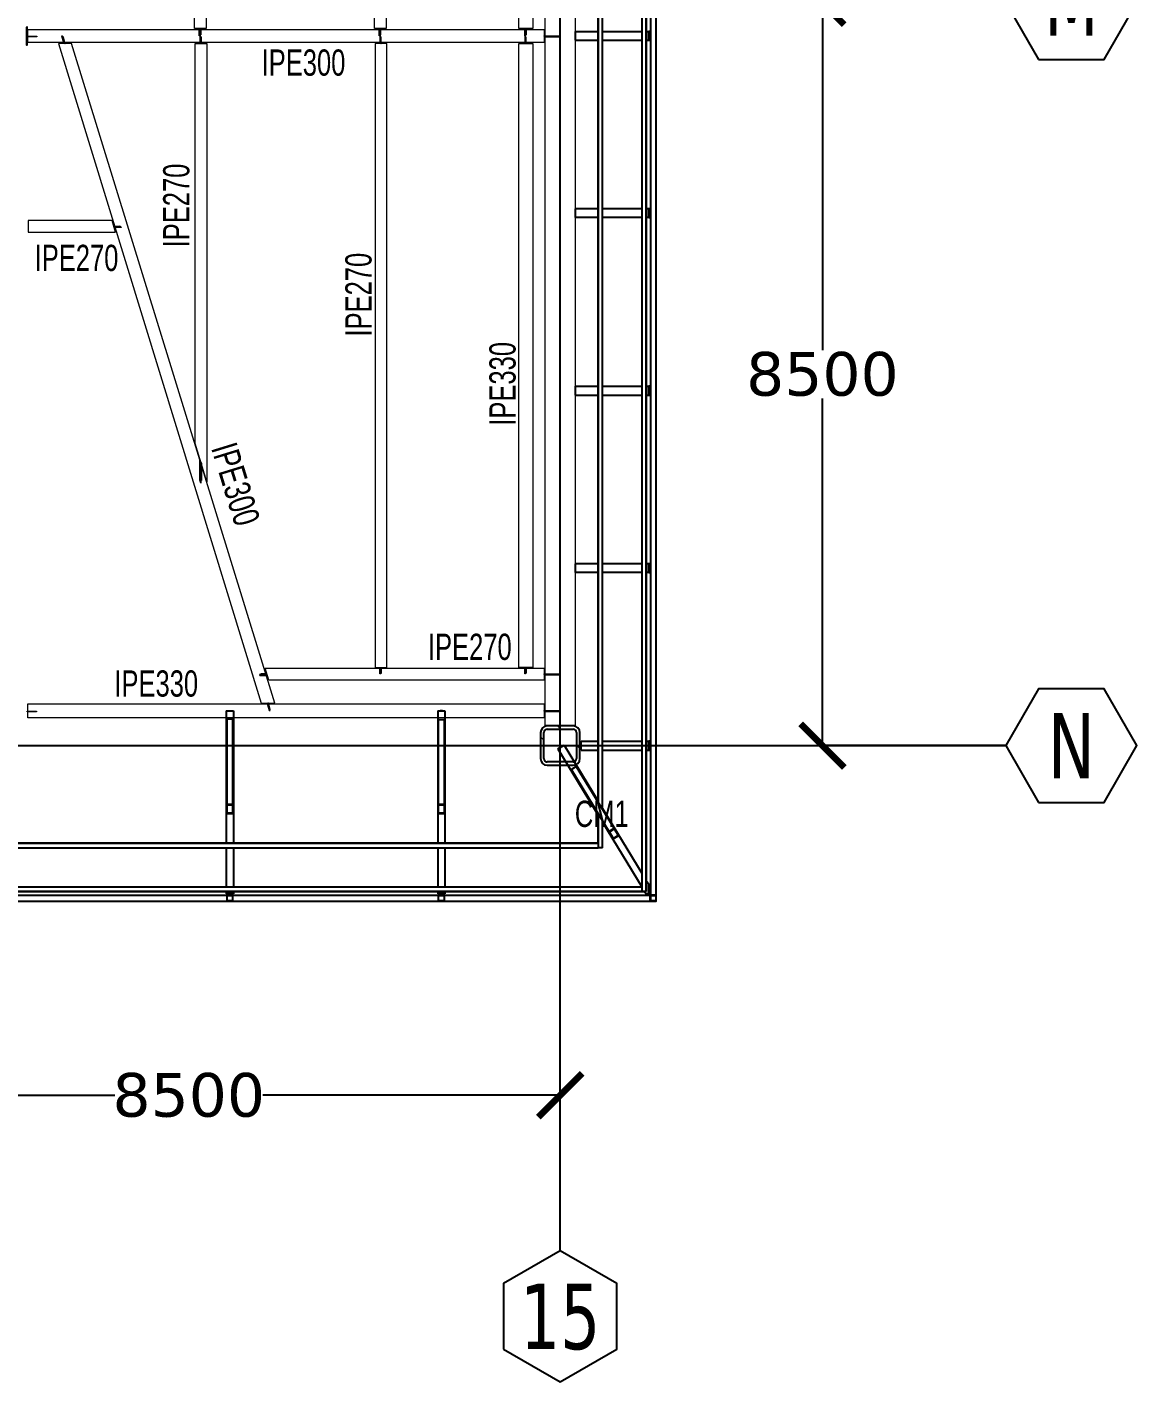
# Model space of a CAD drawing. Header units: millimetres. Extents: x -6598 to 74598, y -11659 to 33736.
# Drawn here: x 61900 to 74598, y -7280 to 8222 of the extents above; entities that cross this region are included whole.
import ezdxf
from ezdxf.enums import TextEntityAlignment as Align

# ---------------------------------------------------------------- set-up
doc = ezdxf.new("R2010")
doc.units = ezdxf.units.MM
for name, color, linetype, lineweight in [('0-3', 50, 'Continuous', 5), ('E_B_PLACA-1', 10, 'Continuous', 25), ('E_B_PLACA-2', 31, 'Continuous', 25), ('E_COLUMNAS-1', 31, 'Continuous', 25), ('E_COLUMNAS-2', 1, 'Continuous', 25), ('E_COLUMNAS-4', 1, 'Continuous', 35), ('E_TEXTO', 3, 'Continuous', 9), ('E_VIGAS-1', 31, 'Continuous', 25), ('E_VIGAS-2', 10, 'Continuous', 25), ('E_VIGAS-3', 5, 'Continuous', 25), ('HCB-VIGAS', 4, 'Continuous', 15), ('S-COLS-HDLN-2', 52, 'Continuous', 9)]:
    doc.layers.add(name, color=color, linetype=linetype, lineweight=lineweight)
for name, color, linetype in [('COTAS', 8, 'Continuous'), ('HCB-EJES', 1, 'Continuous'), ('HCB-PLATINAS', 5, 'Continuous'), ('HCB-ROTULOS', 2, 'Continuous')]:
    doc.layers.add(name, color=color, linetype=linetype)
doc.styles.add('Arial Narrow_2', font='', dxfattribs={"width": 0.85, "height": 0.3})
doc.styles.add('ROMANT', font='romant.shx', dxfattribs={"width": 0.8})
doc.styles.add('VERDANA', font='verdana.ttf')
doc.styles.get('Arial Narrow_2').set_extended_font_data('Arial Narrow')
doc.dimstyles.new('1.125', dxfattribs={"dimscale": 0, "dimtxt": 500, "dimasz": 500, "dimexe": 4, "dimexo": 4, "dimgap": 15, "dimtad": 0, "dimdec": 0, "dimzin": 4, "dimdsep": 46, "dimtxsty": 'ROMANT', "dimblk": 'ARCHTICK', "dimcen": -10, "dimclrd": 256, "dimclrt": 3, "dimadec": 0, "dimazin": 0, "dimtfac": 1, "dimtdec": 0, "dimtix": 1, "dimtmove": 0, "dimatfit": 0, "dimldrblk": 'OBLIQUE', "dimfxl": 0.05, "dimtolj": 1, "dimtzin": 0, "dimarcsym": 0})

# ---------------------------------------------------------------- blocks, each defined once
blk = doc.blocks.new('EST_SFM_VIGA-METALICA-SECCION-C - EST_SFM_VIGA-METALICA-UPN100-1529792-_30_00m_N_E_-NIVEL-8 DOC')
at = {"layer": 'E_VIGAS-2'}
for p, q in [((13.831, 0.032), (-13.129, 0.032)), ((14.268, 0.032), (13.965, 0.032)), ((14.269, 0.032), (14.269, -0.018)), ((-13.047, -0.018), (13.749, -0.018)), ((13.882, -0.018), (14.269, -0.018))]:
    blk.add_line(p, q, dxfattribs=at)
blk = doc.blocks.new('EST_SFM_VIGA-METALICA-SECCION-C - EST_SFM_VIGA-METALICA-UPN100-1529854-_30_00m_N_E_-NIVEL-8 DOC')
at = {"layer": 'E_VIGAS-2'}
for p, q in [((14.53, 0.018), (-14.305, 0.018)), ((14.53, 0.018), (14.53, -0.032)), ((-14.305, -0.032), (14.53, -0.032))]:
    blk.add_line(p, q, dxfattribs=at)
blk = doc.blocks.new('EST_SFM_VIGA-METALICA-SECCION-C - EST_SFM_VIGA-METALICA-UPN160-1529890-_30_00m_N_E_-NIVEL-8 DOC')
at = {"layer": 'E_VIGAS-1'}
for p, q in [((14.442, 0.018), (-14.49, 0.018)), ((14.506, 0.018), (14.5, 0.018)), ((14.506, 0.018), (14.506, 0.013)), ((-14.485, -0.047), (14.437, -0.047)), ((14.438, -0.047), (14.504, -0.047))]:
    blk.add_line(p, q, dxfattribs=at)
blk = doc.blocks.new('EST_SFM_VIGA-METALICA-SECCION-C - EST_SFM_VIGA-METALICA-UPN100-1527742-_30_00m_N_E_-NIVEL-8 DOC')
at = {"layer": 'E_VIGAS-2'}
for p, q in [((34.044, 0.018), (-34.827, 0.018)), ((34.044, 0.018), (34.044, -0.032)), ((-34.827, -0.032), (34.044, -0.032))]:
    blk.add_line(p, q, dxfattribs=at)
blk = doc.blocks.new('EST_SFM_VIGA-METALICA-SECCION-C - EST_SFM_VIGA-METALICA-UPN100-1527772-_30_00m_N_E_-NIVEL-8 DOC')
at = {"layer": 'E_VIGAS-2'}
for p, q in [((34.942, 0.032), (-34.929, 0.032)), ((34.942, 0.032), (34.942, -0.018)), ((-34.929, -0.018), (34.942, -0.018))]:
    blk.add_line(p, q, dxfattribs=at)
blk = doc.blocks.new('EST_SFM_VIGA-METALICA-SECCION-C - EST_SFM_VIGA-METALICA-UPN160-1529967-_30_00m_N_E_-NIVEL-8 DOC')
at = {"layer": 'E_VIGAS-1'}
for p, q in [((30.107, 0.047), (-30.264, 0.047)), ((30.175, 0.047), (30.109, 0.047)), ((32.527, 0.047), (30.176, 0.047)), ((32.595, 0.047), (32.529, 0.047)), ((34.951, 0.047), (32.596, 0.047)), ((34.955, 0.047), (34.952, 0.047)), ((34.955, 0.047), (34.955, -0.016)), ((-30.269, -0.018), (30.113, -0.018)), ((30.171, -0.018), (32.533, -0.018)), ((32.591, -0.018), (34.955, -0.018))]:
    blk.add_line(p, q, dxfattribs=at)
blk = doc.blocks.new('EST_SCM_COLUMNA-METALICA-SECCION-CUADRADA - EST_SCM_COLUMNA-TUBULAR-CUADRADA_PTEØ_70x70 e_3mm-1586568-_30_00m_N_E_-NIVEL-8 DOC')
at = {"layer": 'E_COLUMNAS-1'}
for p, q in [((-0.035, 0.029), (-0.035, -0.029)), ((-0.032, -0.029), (-0.032, 0.029)), ((0.029, 0.035), (-0.029, 0.035)), ((-0.029, 0.032), (0.029, 0.032)), ((0.032, 0.029), (0.032, -0.029)), ((0.035, -0.029), (0.035, 0.029)), ((0.029, -0.032), (-0.029, -0.032)), ((-0.029, -0.035), (0.029, -0.035))]:
    blk.add_line(p, q, dxfattribs=at)
for centre, radius, start, end in [((-0.029, 0.029), 0.006, 90, 180), ((-0.029, 0.029), 0.003, 90, 180), ((0.029, 0.029), 0.006, 360, 90), ((0.029, 0.029), 0.003, 0, 90), ((-0.029, -0.029), 0.006, 180, 270), ((-0.029, -0.029), 0.006, 190, 270), ((-0.029, -0.029), 0.003, 180, 270), ((-0.029, -0.029), 0.003, 210, 270), ((0.029, -0.029), 0.003, 270, 360), ((0.029, -0.029), 0.006, 270, 360), ((0.029, -0.029), 0.006, 270, 350), ((0.029, -0.029), 0.003, 270, 330)]:
    blk.add_arc(centre, radius, start, end, dxfattribs=at)
blk = doc.blocks.new('EST_SCM_COLUMNA-METALICA-SECCION-CUADRADA - EST_SCM_COLUMNA-TUBULAR-CUADRADA_PTEØ_70x70 e_3mm-V20-_30_00m_N_E_-NIVEL-8 DOC')
at = {"layer": 'E_COLUMNAS-1'}
for p, q in [((-0.035, 0.029), (-0.035, -0.029)), ((-0.032, -0.029), (-0.032, 0.029)), ((0.029, 0.035), (-0.029, 0.035)), ((-0.029, 0.032), (0.029, 0.032)), ((0.032, 0.029), (0.032, -0.029)), ((0.035, -0.029), (0.035, 0.029)), ((0.029, -0.032), (-0.029, -0.032)), ((-0.029, -0.035), (0.029, -0.035))]:
    blk.add_line(p, q, dxfattribs=at)
for centre, radius, start, end in [((-0.029, 0.029), 0.006, 90, 180), ((-0.029, 0.029), 0.003, 90, 180), ((0.029, 0.029), 0.006, 360, 90), ((0.029, 0.029), 0.003, 0, 90), ((-0.029, -0.029), 0.006, 180, 270), ((-0.029, -0.029), 0.003, 180, 270), ((0.029, -0.029), 0.003, 270, 360), ((0.029, -0.029), 0.006, 270, 360), ((0.029, -0.029), 0.006, 280, 350), ((0.029, -0.029), 0.003, 300, 330)]:
    blk.add_arc(centre, radius, start, end, dxfattribs=at)
blk = doc.blocks.new('DCTIB_CNI_EST_MOD-1A-FAC_0001_rvt-2-_30_00m_N_E_-NIVEL-8 DOC')
at = {"layer": 'E_B_PLACA-1'}
for p, q in [((-5.177, 167.83), (-5.177, 138.995)), ((-5.727, 140.014), (-5.727, 166.81)), ((-5.727, 139.545), (-5.727, 139.881)), ((-74.597, 139.545), (-5.727, 139.545)), ((-5.177, 138.995), (-75.147, 138.995))]:
    blk.add_line(p, q, dxfattribs=at)
at = {"layer": 'E_B_PLACA-2'}
for p, q in [((-5.177, 138.995), (-5.177, 167.83)), ((-5.727, 166.81), (-5.727, 140.014)), ((-5.727, 139.881), (-5.727, 139.545)), ((-5.727, 139.545), (-74.597, 139.545)), ((-75.147, 138.995), (-5.177, 138.995))]:
    blk.add_line(p, q, dxfattribs=at)
at = {"layer": 'E_COLUMNAS-1'}
for centre, radius, start, end in [((-9.971, 138.946), 0.006, 90, 170), ((-9.971, 138.946), 0.006, 90, 170), ((-9.971, 138.946), 0.003, 90, 150), ((-9.971, 138.946), 0.003, 90, 150), ((-9.913, 138.946), 0.006, 10, 90), ((-9.913, 138.946), 0.006, 10, 90), ((-9.913, 138.946), 0.003, 30, 90), ((-9.913, 138.946), 0.003, 30, 90), ((-7.551, 138.946), 0.006, 90, 170), ((-7.551, 138.946), 0.006, 90, 170), ((-7.551, 138.946), 0.003, 90, 150), ((-7.551, 138.946), 0.003, 90, 150), ((-7.493, 138.946), 0.006, 10, 90), ((-7.493, 138.946), 0.006, 10, 90), ((-7.493, 138.946), 0.003, 30, 90), ((-7.493, 138.946), 0.003, 30, 90), ((-5.128, 138.946), 0.006, 100, 170), ((-5.128, 138.946), 0.006, 100, 170), ((-5.128, 138.946), 0.003, 120, 150), ((-5.128, 138.946), 0.003, 120, 150)]:
    blk.add_arc(centre, radius, start, end, dxfattribs=at)
at = {"layer": 'E_VIGAS-1'}
for p, q in [((-5.989, 148.735), (-5.989, 148.835)), ((-5.989, 148.835), (-5.727, 148.835)), ((-5.177, 148.835), (-5.149, 148.835)), ((-5.149, 148.835), (-5.149, 148.735)), ((-5.149, 148.835), (-5.148, 148.835)), ((-5.149, 148.735), (-5.149, 148.835)), ((-5.129, 148.835), (-5.148, 148.835)), ((-5.148, 148.835), (-5.148, 148.798)), ((-5.989, 148.735), (-5.727, 148.735)), ((-5.177, 148.735), (-5.149, 148.735)), ((-5.148, 148.735), (-5.149, 148.735)), ((-5.148, 148.788), (-5.143, 148.788)), ((-5.143, 148.788), (-5.148, 148.788)), ((-5.148, 148.788), (-5.143, 148.788)), ((-5.143, 148.782), (-5.148, 148.782)), ((-5.143, 148.782), (-5.148, 148.782)), ((-5.148, 148.782), (-5.143, 148.782)), ((-5.148, 148.772), (-5.148, 148.735)), ((-5.148, 148.735), (-5.129, 148.735)), ((-5.143, 148.788), (-5.129, 148.788)), ((-5.129, 148.782), (-5.143, 148.782)), ((-5.987, 146.704), (-5.987, 146.804)), ((-5.727, 146.804), (-5.987, 146.804)), ((-5.149, 146.804), (-5.177, 146.804)), ((-5.149, 146.804), (-5.149, 146.704)), ((-5.149, 146.704), (-5.149, 146.804)), ((-5.149, 146.804), (-5.148, 146.804)), ((-5.148, 146.804), (-5.148, 146.767)), ((-5.129, 146.804), (-5.148, 146.804)), ((-5.727, 146.704), (-5.987, 146.704)), ((-5.149, 146.704), (-5.177, 146.704)), ((-5.148, 146.704), (-5.149, 146.704)), ((-5.148, 146.757), (-5.143, 146.757)), ((-5.143, 146.757), (-5.148, 146.757)), ((-5.148, 146.757), (-5.143, 146.757)), ((-5.143, 146.752), (-5.148, 146.752)), ((-5.143, 146.752), (-5.148, 146.752)), ((-5.148, 146.752), (-5.143, 146.752)), ((-5.148, 146.742), (-5.148, 146.704)), ((-5.148, 146.704), (-5.129, 146.704)), ((-5.143, 146.757), (-5.129, 146.757)), ((-5.129, 146.752), (-5.143, 146.752)), ((-5.987, 144.674), (-5.987, 144.774)), ((-5.987, 144.774), (-5.727, 144.774)), ((-5.987, 144.674), (-5.727, 144.674)), ((-5.177, 144.774), (-5.149, 144.774)), ((-5.177, 144.674), (-5.149, 144.674)), ((-5.149, 144.774), (-5.149, 144.674)), ((-5.149, 144.774), (-5.148, 144.774)), ((-5.149, 144.674), (-5.149, 144.774)), ((-5.148, 144.674), (-5.149, 144.674)), ((-5.129, 144.774), (-5.148, 144.774)), ((-5.148, 144.774), (-5.148, 144.736)), ((-5.148, 144.726), (-5.143, 144.726)), ((-5.143, 144.726), (-5.148, 144.726)), ((-5.148, 144.726), (-5.143, 144.726)), ((-5.143, 144.721), (-5.148, 144.721)), ((-5.143, 144.721), (-5.148, 144.721)), ((-5.148, 144.721), (-5.143, 144.721)), ((-5.148, 144.711), (-5.148, 144.674)), ((-5.148, 144.674), (-5.129, 144.674)), ((-5.143, 144.726), (-5.129, 144.726)), ((-5.129, 144.721), (-5.143, 144.721)), ((-5.986, 142.643), (-5.986, 142.743)), ((-5.727, 142.743), (-5.986, 142.743)), ((-5.727, 142.643), (-5.986, 142.643)), ((-5.149, 142.743), (-5.177, 142.743)), ((-5.149, 142.643), (-5.177, 142.643)), ((-5.149, 142.743), (-5.149, 142.643)), ((-5.149, 142.643), (-5.149, 142.743)), ((-5.149, 142.743), (-5.148, 142.743)), ((-5.148, 142.643), (-5.149, 142.643)), ((-5.148, 142.743), (-5.148, 142.706)), ((-5.129, 142.743), (-5.148, 142.743)), ((-5.148, 142.696), (-5.143, 142.696)), ((-5.143, 142.696), (-5.148, 142.696)), ((-5.148, 142.696), (-5.143, 142.696)), ((-5.143, 142.69), (-5.148, 142.69)), ((-5.143, 142.69), (-5.148, 142.69)), ((-5.148, 142.69), (-5.143, 142.69)), ((-5.148, 142.68), (-5.148, 142.643)), ((-5.148, 142.643), (-5.129, 142.643)), ((-5.143, 142.696), (-5.129, 142.696)), ((-5.129, 142.69), (-5.143, 142.69)), ((-9.983, 141.061), (-9.901, 141.061)), ((-9.983, 141.061), (-9.983, 139.545)), ((-9.977, 140.96), (-9.977, 139.985)), ((-9.91, 140.964), (-9.974, 140.964)), ((-9.907, 139.985), (-9.907, 140.96)), ((-9.901, 141.061), (-9.901, 139.545)), ((-7.563, 141.059), (-7.535, 141.059)), ((-7.563, 141.059), (-7.481, 141.059)), ((-7.563, 141.059), (-7.563, 139.545)), ((-7.557, 140.954), (-7.557, 139.985)), ((-7.49, 140.959), (-7.554, 140.959)), ((-7.52, 141.059), (-7.525, 141.059)), ((-7.525, 141.059), (-7.525, 141.059)), ((-7.52, 141.059), (-7.52, 141.059)), ((-7.509, 141.059), (-7.481, 141.059)), ((-7.487, 139.985), (-7.487, 140.954)), ((-7.481, 141.059), (-7.481, 139.545)), ((-6.188, 140.626), (-6.118, 140.669)), ((-6.188, 140.626), (-5.727, 139.868)), ((-6.118, 140.669), (-5.727, 140.026)), ((-5.923, 140.612), (-5.923, 140.712)), ((-5.923, 140.712), (-5.727, 140.712)), ((-5.923, 140.612), (-5.727, 140.612)), ((-5.177, 140.712), (-5.149, 140.712)), ((-5.177, 140.612), (-5.149, 140.612)), ((-5.149, 140.712), (-5.149, 140.612)), ((-5.149, 140.712), (-5.148, 140.712)), ((-5.149, 140.612), (-5.149, 140.712)), ((-5.148, 140.612), (-5.149, 140.612)), ((-5.129, 140.712), (-5.148, 140.712)), ((-5.148, 140.712), (-5.148, 140.675)), ((-5.148, 140.665), (-5.143, 140.665)), ((-5.143, 140.665), (-5.148, 140.665)), ((-5.148, 140.665), (-5.143, 140.665)), ((-5.143, 140.66), (-5.148, 140.66)), ((-5.143, 140.66), (-5.148, 140.66)), ((-5.148, 140.66), (-5.143, 140.66)), ((-5.148, 140.65), (-5.148, 140.612)), ((-5.148, 140.612), (-5.129, 140.612)), ((-5.143, 140.665), (-5.129, 140.665)), ((-5.129, 140.66), (-5.143, 140.66)), ((-6.034, 140.384), (-5.602, 139.675)), ((-5.979, 140.423), (-6.033, 140.389)), ((-5.542, 139.711), (-5.974, 140.421)), ((-9.977, 139.985), (-9.977, 139.89)), ((-9.976, 139.988), (-9.976, 139.985)), ((-9.976, 139.89), (-9.976, 139.985)), ((-9.91, 139.989), (-9.974, 139.989)), ((-9.974, 139.987), (-9.91, 139.987)), ((-9.909, 139.985), (-9.909, 139.988)), ((-9.909, 139.985), (-9.909, 139.89)), ((-9.907, 139.89), (-9.907, 139.985)), ((-7.557, 139.985), (-7.557, 139.89)), ((-7.556, 139.988), (-7.556, 139.985)), ((-7.556, 139.89), (-7.556, 139.985)), ((-7.49, 139.989), (-7.554, 139.989)), ((-7.554, 139.987), (-7.49, 139.987)), ((-7.489, 139.985), (-7.489, 139.988)), ((-7.489, 139.985), (-7.489, 139.89)), ((-7.487, 139.89), (-7.487, 139.985)), ((-9.976, 139.899), (-9.976, 139.89)), ((-9.91, 139.888), (-9.974, 139.888)), ((-9.974, 139.886), (-9.91, 139.886)), ((-9.909, 139.89), (-9.909, 139.899)), ((-7.556, 139.899), (-7.556, 139.89)), ((-7.49, 139.888), (-7.554, 139.888)), ((-7.554, 139.886), (-7.49, 139.886)), ((-7.489, 139.89), (-7.489, 139.899)), ((-5.602, 139.679), (-5.6, 139.676)), ((-5.602, 139.675), (-5.556, 139.601)), ((-5.547, 139.713), (-5.601, 139.68)), ((-5.6, 139.678), (-5.545, 139.712)), ((-5.555, 139.602), (-5.6, 139.676)), ((-5.543, 139.711), (-5.545, 139.714)), ((-5.543, 139.711), (-5.498, 139.637)), ((-5.497, 139.637), (-5.542, 139.711)), ((-5.56, 139.609), (-5.555, 139.602)), ((-5.498, 139.634), (-5.553, 139.601)), ((-5.552, 139.599), (-5.497, 139.632)), ((-5.498, 139.637), (-5.502, 139.644)), ((-5.177, 139.121), (-5.149, 139.076)), ((-5.149, 138.967), (-5.149, 139.076)), ((-5.148, 139.074), (-5.148, 139.021)), ((-5.129, 139.033), (-5.148, 139.065)), ((-9.983, 138.995), (-9.983, 138.967)), ((-9.901, 138.967), (-9.983, 138.967)), ((-9.983, 138.967), (-9.901, 138.967)), ((-9.983, 138.966), (-9.983, 138.967)), ((-9.955, 138.966), (-9.983, 138.966)), ((-9.945, 138.961), (-9.945, 138.966)), ((-9.945, 138.952), (-9.945, 138.961)), ((-9.945, 138.947), (-9.945, 138.949)), ((-9.94, 138.966), (-9.94, 138.961)), ((-9.94, 138.961), (-9.94, 138.952)), ((-9.94, 138.949), (-9.94, 138.947)), ((-9.901, 138.966), (-9.929, 138.966)), ((-9.901, 138.995), (-9.901, 138.967)), ((-9.901, 138.967), (-9.901, 138.966)), ((-7.563, 138.995), (-7.563, 138.967)), ((-7.481, 138.967), (-7.563, 138.967)), ((-7.563, 138.967), (-7.481, 138.967)), ((-7.563, 138.966), (-7.563, 138.967)), ((-7.535, 138.966), (-7.563, 138.966)), ((-7.563, 138.966), (-7.535, 138.966)), ((-7.525, 138.961), (-7.525, 138.966)), ((-7.525, 138.952), (-7.525, 138.961)), ((-7.525, 138.947), (-7.525, 138.949)), ((-7.52, 138.966), (-7.52, 138.961)), ((-7.52, 138.961), (-7.52, 138.952)), ((-7.52, 138.949), (-7.52, 138.947)), ((-7.509, 138.966), (-7.481, 138.966)), ((-7.481, 138.966), (-7.509, 138.966)), ((-7.481, 138.995), (-7.481, 138.967)), ((-7.481, 138.967), (-7.481, 138.966)), ((-5.196, 138.995), (-5.179, 138.967)), ((-5.179, 138.967), (-5.149, 138.967)), ((-5.148, 138.966), (-5.178, 138.966)), ((-5.17, 138.966), (-5.158, 138.947)), ((-5.151, 138.958), (-5.15, 138.959)), ((-5.148, 138.97), (-5.148, 138.966)), ((-5.148, 138.966), (-5.148, 138.97)), ((-5.146, 138.997), (-5.143, 138.992)), ((-5.143, 138.982), (-5.146, 138.987)), ((-5.131, 138.972), (-5.129, 138.972))]:
    blk.add_line(p, q, dxfattribs=at)
at = {"layer": 'E_VIGAS-1', "flags": 128}
for points in [[(-9.977, 140.96), (-9.977, 140.96), (-9.977, 140.961), (-9.977, 140.962), (-9.976, 140.963), (-9.976, 140.963), (-9.975, 140.964), (-9.975, 140.964), (-9.974, 140.964)], [(-9.91, 140.964), (-9.91, 140.964), (-9.909, 140.964), (-9.908, 140.963), (-9.908, 140.963), (-9.908, 140.962), (-9.907, 140.961), (-9.907, 140.96), (-9.907, 140.96)], [(-7.557, 140.954), (-7.557, 140.955), (-7.557, 140.956), (-7.557, 140.957), (-7.556, 140.958), (-7.556, 140.958), (-7.555, 140.959), (-7.555, 140.959), (-7.554, 140.959)], [(-7.49, 140.959), (-7.49, 140.959), (-7.489, 140.959), (-7.488, 140.958), (-7.488, 140.958), (-7.488, 140.957), (-7.487, 140.956), (-7.487, 140.955), (-7.487, 140.954)], [(-6.034, 140.384), (-6.034, 140.385), (-6.034, 140.386), (-6.034, 140.387), (-6.034, 140.388), (-6.034, 140.388), (-6.034, 140.389), (-6.033, 140.389)], [(-5.979, 140.423), (-5.978, 140.423), (-5.977, 140.423), (-5.977, 140.423), (-5.976, 140.423), (-5.975, 140.422), (-5.974, 140.422), (-5.974, 140.421)], [(-9.974, 139.989), (-9.975, 139.989), (-9.975, 139.989), (-9.976, 139.988), (-9.976, 139.988), (-9.977, 139.987), (-9.977, 139.986), (-9.977, 139.985), (-9.977, 139.985)], [(-9.976, 139.985), (-9.976, 139.985), (-9.975, 139.985), (-9.975, 139.986), (-9.975, 139.986), (-9.975, 139.986), (-9.975, 139.987), (-9.974, 139.987), (-9.974, 139.987)], [(-9.907, 139.985), (-9.907, 139.985), (-9.907, 139.986), (-9.908, 139.987), (-9.908, 139.988), (-9.908, 139.988), (-9.909, 139.989), (-9.91, 139.989), (-9.91, 139.989)], [(-9.91, 139.987), (-9.91, 139.987), (-9.91, 139.987), (-9.909, 139.986), (-9.909, 139.986), (-9.909, 139.986), (-9.909, 139.985), (-9.909, 139.985), (-9.909, 139.985)], [(-7.554, 139.989), (-7.555, 139.989), (-7.555, 139.989), (-7.556, 139.988), (-7.556, 139.988), (-7.557, 139.987), (-7.557, 139.986), (-7.557, 139.985), (-7.557, 139.985)], [(-7.556, 139.985), (-7.556, 139.985), (-7.555, 139.985), (-7.555, 139.986), (-7.555, 139.986), (-7.555, 139.986), (-7.555, 139.987), (-7.554, 139.987), (-7.554, 139.987)], [(-7.487, 139.985), (-7.487, 139.985), (-7.487, 139.986), (-7.488, 139.987), (-7.488, 139.988), (-7.488, 139.988), (-7.489, 139.989), (-7.49, 139.989), (-7.49, 139.989)], [(-7.49, 139.987), (-7.49, 139.987), (-7.49, 139.987), (-7.489, 139.986), (-7.489, 139.986), (-7.489, 139.986), (-7.489, 139.985), (-7.489, 139.985), (-7.489, 139.985)], [(-9.977, 139.89), (-9.977, 139.89), (-9.977, 139.889), (-9.977, 139.888), (-9.976, 139.887), (-9.976, 139.887), (-9.975, 139.886), (-9.975, 139.886), (-9.974, 139.886)], [(-9.974, 139.888), (-9.974, 139.888), (-9.975, 139.888), (-9.975, 139.889), (-9.975, 139.889), (-9.975, 139.889), (-9.975, 139.89), (-9.976, 139.89), (-9.976, 139.89)], [(-9.91, 139.886), (-9.91, 139.886), (-9.909, 139.886), (-9.908, 139.887), (-9.908, 139.887), (-9.908, 139.888), (-9.907, 139.889), (-9.907, 139.89), (-9.907, 139.89)], [(-9.909, 139.89), (-9.909, 139.89), (-9.909, 139.89), (-9.909, 139.889), (-9.909, 139.889), (-9.909, 139.889), (-9.91, 139.888), (-9.91, 139.888), (-9.91, 139.888)], [(-7.557, 139.89), (-7.557, 139.89), (-7.557, 139.889), (-7.557, 139.888), (-7.556, 139.887), (-7.556, 139.887), (-7.555, 139.886), (-7.555, 139.886), (-7.554, 139.886)], [(-7.554, 139.888), (-7.554, 139.888), (-7.555, 139.888), (-7.555, 139.889), (-7.555, 139.889), (-7.555, 139.889), (-7.555, 139.89), (-7.556, 139.89), (-7.556, 139.89)], [(-7.49, 139.886), (-7.49, 139.886), (-7.489, 139.886), (-7.488, 139.887), (-7.488, 139.887), (-7.488, 139.888), (-7.487, 139.889), (-7.487, 139.89), (-7.487, 139.89)], [(-7.489, 139.89), (-7.489, 139.89), (-7.489, 139.89), (-7.489, 139.889), (-7.489, 139.889), (-7.489, 139.889), (-7.49, 139.888), (-7.49, 139.888), (-7.49, 139.888)], [(-5.601, 139.68), (-5.602, 139.68), (-5.602, 139.679), (-5.602, 139.678), (-5.602, 139.678), (-5.602, 139.677), (-5.602, 139.676), (-5.602, 139.675)], [(-5.6, 139.676), (-5.601, 139.676), (-5.601, 139.677), (-5.601, 139.677), (-5.601, 139.678), (-5.601, 139.678), (-5.6, 139.678), (-5.6, 139.678)], [(-5.542, 139.711), (-5.542, 139.712), (-5.543, 139.713), (-5.544, 139.713), (-5.544, 139.714), (-5.545, 139.714), (-5.546, 139.714), (-5.547, 139.713)], [(-5.545, 139.712), (-5.545, 139.712), (-5.545, 139.712), (-5.544, 139.712), (-5.544, 139.712), (-5.544, 139.711), (-5.543, 139.711), (-5.543, 139.711)], [(-5.556, 139.601), (-5.556, 139.6), (-5.555, 139.6), (-5.555, 139.599), (-5.554, 139.599), (-5.553, 139.599), (-5.552, 139.599), (-5.552, 139.599)], [(-5.553, 139.601), (-5.553, 139.601), (-5.553, 139.601), (-5.554, 139.601), (-5.554, 139.601), (-5.554, 139.601), (-5.555, 139.601), (-5.555, 139.601), (-5.555, 139.602)], [(-5.498, 139.637), (-5.498, 139.636), (-5.498, 139.636), (-5.498, 139.635), (-5.498, 139.635), (-5.498, 139.635), (-5.498, 139.634), (-5.498, 139.634)], [(-5.497, 139.632), (-5.497, 139.633), (-5.496, 139.633), (-5.496, 139.634), (-5.496, 139.635), (-5.496, 139.636), (-5.496, 139.636), (-5.497, 139.637)], [(-5.149, 139.076), (-5.149, 139.075), (-5.148, 139.074)], [(-5.178, 138.966), (-5.179, 138.967), (-5.179, 138.967)], [(-5.154, 138.947), (-5.153, 138.95), (-5.152, 138.955), (-5.15, 138.959), (-5.148, 138.963), (-5.145, 138.966), (-5.141, 138.968), (-5.137, 138.97)], [(-5.143, 138.992), (-5.138, 138.984), (-5.133, 138.975), (-5.129, 138.969)], [(-5.129, 138.959), (-5.133, 138.966), (-5.138, 138.975), (-5.143, 138.982)]]:
    blk.add_lwpolyline(points, dxfattribs=at)
at = {"layer": 'E_VIGAS-1'}
for centre, major_axis, start_param, end_param in [((-7.535, 141.059), (0.0107, 0), 0, 1.570796), ((-7.535, 141.059), (-0.0107, 0), 1.832596, 2.094395), ((-7.535, 141.059), (0.0107, 0), 6.021386, 6.283185), ((-7.509, 141.059), (-0.0107, 0), 0, 0.261799), ((-7.509, 141.059), (0.0107, 0), 1.570796, 3.141593), ((-7.509, 141.059), (-0.0107, 0), 0.785398, 1.308997)]:
    blk.add_ellipse(centre, major_axis=major_axis, ratio=0.002301, start_param=start_param, end_param=end_param, dxfattribs=at)
for points, knots in [([(-5.148, 148.798), (-5.148, 148.797), (-5.148, 148.795), (-5.147, 148.793), (-5.147, 148.791), (-5.146, 148.789), (-5.145, 148.788), (-5.143, 148.788), (-5.143, 148.788)], [0, 0, 0, 0, 0.142857, 0.285714, 0.428571, 0.571429, 0.785714, 1, 1, 1, 1]), ([(-5.143, 148.782), (-5.143, 148.782), (-5.144, 148.782), (-5.145, 148.781), (-5.146, 148.78), (-5.147, 148.779), (-5.147, 148.778), (-5.147, 148.777), (-5.148, 148.775), (-5.148, 148.774), (-5.148, 148.772)], [0, 0, 0, 0, 0.142857, 0.285714, 0.428571, 0.571429, 0.678571, 0.732143, 0.785714, 1, 1, 1, 1]), ([(-5.148, 146.767), (-5.148, 146.766), (-5.148, 146.765), (-5.147, 146.762), (-5.147, 146.76), (-5.146, 146.759), (-5.145, 146.757), (-5.143, 146.757), (-5.143, 146.757)], [0, 0, 0, 0, 0.142857, 0.285714, 0.428571, 0.571429, 0.785714, 1, 1, 1, 1]), ([(-5.143, 146.752), (-5.143, 146.752), (-5.144, 146.751), (-5.145, 146.751), (-5.146, 146.75), (-5.147, 146.748), (-5.147, 146.747), (-5.147, 146.746), (-5.148, 146.744), (-5.148, 146.743), (-5.148, 146.742)], [0, 0, 0, 0, 0.142857, 0.285714, 0.428571, 0.571429, 0.678571, 0.732143, 0.785714, 1, 1, 1, 1]), ([(-5.148, 144.736), (-5.148, 144.735), (-5.148, 144.734), (-5.147, 144.732), (-5.147, 144.73), (-5.146, 144.728), (-5.145, 144.727), (-5.143, 144.726), (-5.143, 144.726)], [0, 0, 0, 0, 0.142857, 0.285714, 0.428571, 0.571429, 0.785714, 1, 1, 1, 1]), ([(-5.143, 144.721), (-5.143, 144.721), (-5.144, 144.721), (-5.145, 144.72), (-5.146, 144.719), (-5.147, 144.718), (-5.147, 144.716), (-5.147, 144.715), (-5.148, 144.714), (-5.148, 144.712), (-5.148, 144.711)], [0, 0, 0, 0, 0.142857, 0.285714, 0.428571, 0.571429, 0.678571, 0.732143, 0.785714, 1, 1, 1, 1]), ([(-5.148, 142.706), (-5.148, 142.705), (-5.148, 142.703), (-5.147, 142.701), (-5.147, 142.699), (-5.146, 142.697), (-5.145, 142.696), (-5.143, 142.696), (-5.143, 142.696)], [0, 0, 0, 0, 0.142857, 0.285714, 0.428571, 0.571429, 0.785714, 1, 1, 1, 1]), ([(-5.143, 142.69), (-5.143, 142.69), (-5.144, 142.69), (-5.145, 142.69), (-5.146, 142.688), (-5.147, 142.687), (-5.147, 142.686), (-5.147, 142.685), (-5.148, 142.683), (-5.148, 142.682), (-5.148, 142.68)], [0, 0, 0, 0, 0.142857, 0.285714, 0.428571, 0.571429, 0.678571, 0.732143, 0.785714, 1, 1, 1, 1]), ([(-5.148, 140.675), (-5.148, 140.674), (-5.148, 140.673), (-5.147, 140.67), (-5.147, 140.669), (-5.146, 140.667), (-5.145, 140.665), (-5.143, 140.665), (-5.143, 140.665)], [0, 0, 0, 0, 0.142857, 0.285714, 0.428571, 0.571429, 0.785714, 1, 1, 1, 1]), ([(-5.143, 140.66), (-5.143, 140.66), (-5.144, 140.66), (-5.145, 140.659), (-5.146, 140.658), (-5.147, 140.656), (-5.147, 140.655), (-5.147, 140.654), (-5.148, 140.652), (-5.148, 140.651), (-5.148, 140.65)], [0, 0, 0, 0, 0.142857, 0.285714, 0.428571, 0.571429, 0.678571, 0.732143, 0.785714, 1, 1, 1, 1]), ([(-9.945, 138.961), (-9.945, 138.962), (-9.945, 138.963), (-9.947, 138.965), (-9.948, 138.965), (-9.95, 138.966), (-9.951, 138.966), (-9.952, 138.966), (-9.954, 138.966), (-9.955, 138.966)], [0, 0, 0, 0, 0.285714, 0.428571, 0.571429, 0.678571, 0.732143, 0.785714, 1, 1, 1, 1]), ([(-9.955, 138.966), (-9.954, 138.966), (-9.953, 138.966), (-9.95, 138.966), (-9.948, 138.965), (-9.946, 138.964), (-9.945, 138.963), (-9.945, 138.962), (-9.945, 138.961)], [0, 0, 0, 0, 0.142857, 0.285714, 0.428571, 0.571429, 0.785714, 1, 1, 1, 1]), ([(-9.94, 138.961), (-9.94, 138.962), (-9.939, 138.963), (-9.938, 138.965), (-9.936, 138.965), (-9.935, 138.966), (-9.934, 138.966), (-9.932, 138.966), (-9.93, 138.966), (-9.929, 138.966)], [0, 0, 0, 0, 0.285714, 0.428571, 0.571429, 0.678571, 0.732143, 0.785714, 1, 1, 1, 1]), ([(-9.929, 138.966), (-9.93, 138.966), (-9.931, 138.966), (-9.934, 138.966), (-9.936, 138.965), (-9.938, 138.964), (-9.939, 138.963), (-9.94, 138.962), (-9.94, 138.961)], [0, 0, 0, 0, 0.142857, 0.285714, 0.428571, 0.571429, 0.785714, 1, 1, 1, 1]), ([(-7.525, 138.961), (-7.525, 138.962), (-7.525, 138.963), (-7.527, 138.965), (-7.528, 138.965), (-7.53, 138.966), (-7.531, 138.966), (-7.532, 138.966), (-7.534, 138.966), (-7.535, 138.966)], [0, 0, 0, 0, 0.285714, 0.428571, 0.571429, 0.678571, 0.732143, 0.785714, 1, 1, 1, 1]), ([(-7.535, 138.966), (-7.534, 138.966), (-7.533, 138.966), (-7.53, 138.966), (-7.528, 138.965), (-7.526, 138.964), (-7.525, 138.963), (-7.525, 138.962), (-7.525, 138.961)], [0, 0, 0, 0, 0.142857, 0.285714, 0.428571, 0.571429, 0.785714, 1, 1, 1, 1]), ([(-7.52, 138.961), (-7.52, 138.962), (-7.519, 138.963), (-7.518, 138.965), (-7.516, 138.965), (-7.515, 138.965), (-7.514, 138.966), (-7.512, 138.966), (-7.51, 138.966), (-7.509, 138.966)], [0, 0, 0, 0, 0.285714, 0.428571, 0.571429, 0.678571, 0.732143, 0.785714, 1, 1, 1, 1]), ([(-7.509, 138.966), (-7.51, 138.966), (-7.511, 138.966), (-7.514, 138.966), (-7.516, 138.965), (-7.518, 138.965), (-7.519, 138.963), (-7.52, 138.962), (-7.52, 138.961)], [0, 0, 0, 0, 0.142857, 0.285714, 0.428571, 0.571429, 0.785714, 1, 1, 1, 1]), ([(-5.148, 139.021), (-5.148, 139.019), (-5.148, 139.016), (-5.148, 139.011), (-5.147, 139.007), (-5.147, 139.001), (-5.145, 138.996), (-5.143, 138.993), (-5.143, 138.992)], [0, 0, 0, 0, 0.142857, 0.285714, 0.428571, 0.571429, 0.857143, 1, 1, 1, 1]), ([(-5.143, 138.982), (-5.143, 138.982), (-5.144, 138.983), (-5.144, 138.984), (-5.145, 138.984), (-5.145, 138.984), (-5.145, 138.985), (-5.146, 138.985), (-5.146, 138.985), (-5.146, 138.984), (-5.146, 138.984), (-5.147, 138.983), (-5.147, 138.983), (-5.147, 138.983), (-5.147, 138.983), (-5.147, 138.982), (-5.147, 138.982), (-5.147, 138.982), (-5.147, 138.981), (-5.147, 138.981), (-5.147, 138.98), (-5.147, 138.98), (-5.147, 138.98), (-5.147, 138.979), (-5.148, 138.979), (-5.148, 138.979), (-5.148, 138.978), (-5.148, 138.977), (-5.148, 138.976), (-5.148, 138.976), (-5.148, 138.974), (-5.148, 138.973), (-5.148, 138.971), (-5.148, 138.97)], [0, 0, 0, 0, 0.071429, 0.142857, 0.160714, 0.178571, 0.214286, 0.25, 0.285714, 0.321429, 0.357143, 0.392857, 0.410714, 0.419643, 0.428571, 0.4375, 0.446429, 0.464286, 0.5, 0.535714, 0.553571, 0.5625, 0.571429, 0.580357, 0.589286, 0.607143, 0.642857, 0.678571, 0.714286, 0.75, 0.785714, 0.857143, 1, 1, 1, 1]), ([(-5.148, 138.97), (-5.148, 138.971), (-5.148, 138.973), (-5.148, 138.974), (-5.148, 138.976), (-5.148, 138.976), (-5.148, 138.977), (-5.148, 138.978), (-5.148, 138.979), (-5.148, 138.979), (-5.147, 138.979), (-5.147, 138.98), (-5.147, 138.98)], [0, 0, 0, 0, 0.1428571, 0.2142857, 0.25, 0.2857143, 0.3214286, 0.3571429, 0.3928571, 0.4107143, 0.4196429, 0.4285714, 0.4285714, 0.4285714, 0.4285714]), ([(-5.146, 138.985), (-5.146, 138.985), (-5.146, 138.985), (-5.145, 138.985), (-5.145, 138.984), (-5.145, 138.984), (-5.144, 138.984), (-5.144, 138.983), (-5.143, 138.982), (-5.143, 138.982)], [0.7142857, 0.7142857, 0.7142857, 0.7142857, 0.75, 0.7857143, 0.8214286, 0.8392857, 0.8571429, 0.9285714, 1, 1, 1, 1])]:
    blk.add_open_spline(points, degree=3, knots=knots, dxfattribs=at)
for points in [[(-5.148, 138.966), (-5.148, 138.966), (-5.149, 138.967), (-5.149, 138.967), (-5.149, 138.967)], [(-5.147, 139.007), (-5.147, 139.009), (-5.148, 139.014), (-5.148, 139.018), (-5.148, 139.021)], [(-5.143, 138.992), (-5.144, 138.994), (-5.145, 138.996), (-5.146, 138.999)]]:
    blk.add_open_spline(points, degree=3, dxfattribs=at)
at = {"layer": 'E_VIGAS-2'}
for p, q in [((-5.677, 148.835), (-5.227, 148.835)), ((-5.677, 148.735), (-5.227, 148.735)), ((-5.227, 146.804), (-5.677, 146.804)), ((-5.227, 146.704), (-5.677, 146.704)), ((-5.677, 144.774), (-5.227, 144.774)), ((-5.677, 144.674), (-5.227, 144.674)), ((-5.227, 142.743), (-5.677, 142.743)), ((-5.227, 142.643), (-5.677, 142.643)), ((-5.677, 140.712), (-5.227, 140.712)), ((-5.677, 140.612), (-5.227, 140.612)), ((-5.677, 139.943), (-5.227, 139.204)), ((-5.677, 139.786), (-5.227, 139.046)), ((-9.983, 139.495), (-9.983, 139.045)), ((-9.901, 139.495), (-9.901, 139.045)), ((-7.563, 139.495), (-7.563, 139.045)), ((-7.481, 139.495), (-7.481, 139.045))]:
    blk.add_line(p, q, dxfattribs=at)
at = {"layer": 'E_COLUMNAS-1', "rotation": 180}
for name, p in [('EST_SCM_COLUMNA-METALICA-SECCION-CUADRADA - EST_SCM_COLUMNA-TUBULAR-CUADRADA_PTEØ_70x70 e_3mm-1586568-_30_00m_N_E_-NIVEL-8 DOC', (-9.942, 138.917)), ('EST_SCM_COLUMNA-METALICA-SECCION-CUADRADA - EST_SCM_COLUMNA-TUBULAR-CUADRADA_PTEØ_70x70 e_3mm-1586568-_30_00m_N_E_-NIVEL-8 DOC', (-7.522, 138.917)), ('EST_SCM_COLUMNA-METALICA-SECCION-CUADRADA - EST_SCM_COLUMNA-TUBULAR-CUADRADA_PTEØ_70x70 e_3mm-V20-_30_00m_N_E_-NIVEL-8 DOC', (-5.099, 138.917))]:
    blk.add_blockref(name, p, dxfattribs=at)
at = {"layer": 'E_VIGAS-1'}
for name, p, rotation in [('EST_SFM_VIGA-METALICA-SECCION-C - EST_SFM_VIGA-METALICA-UPN100-1529854-_30_00m_N_E_-NIVEL-8 DOC', (-5.195, 153.525), 269.9999999999999), ('EST_SFM_VIGA-METALICA-SECCION-C - EST_SFM_VIGA-METALICA-UPN160-1529890-_30_00m_N_E_-NIVEL-8 DOC', (-5.082, 153.388), 270.0000000000001), ('EST_SFM_VIGA-METALICA-SECCION-C - EST_SFM_VIGA-METALICA-UPN100-1529792-_30_00m_N_E_-NIVEL-8 DOC', (-5.709, 153.763), 270.0000000000001)]:
    blk.add_blockref(name, p, dxfattribs=dict(at, rotation=rotation))
for name, p in [('EST_SFM_VIGA-METALICA-SECCION-C - EST_SFM_VIGA-METALICA-UPN100-1527742-_30_00m_N_E_-NIVEL-8 DOC', (-39.77, 139.527)), ('EST_SFM_VIGA-METALICA-SECCION-C - EST_SFM_VIGA-METALICA-UPN160-1529967-_30_00m_N_E_-NIVEL-8 DOC', (-40.084, 138.9)), ('EST_SFM_VIGA-METALICA-SECCION-C - EST_SFM_VIGA-METALICA-UPN100-1527772-_30_00m_N_E_-NIVEL-8 DOC', (-40.169, 139.013))]:
    blk.add_blockref(name, p, dxfattribs=at)
blk = doc.blocks.new('EST_SCM_COLUMNA-METALICA-SECCION-CUADRADA - EST_SCM_COLUMNA-TUBULAR-CUADRADA_ARMADA_450X450X38-2810453-_30_00m_N_E_-NIVEL-8 DOC')
at = {"layer": 'S-COLS-HDLN-2'}
h = blk.add_hatch(dxfattribs=at)
h.set_pattern_fill('FP_19', color=256, style=0, pattern_type=2)
h.set_pattern_definition([(135, (6.162, -140.662), (-0.15909903, -0.15909903), [])])
h.paths.add_polyline_path([(-0.08, -0.225), (0.149, -0.225), (0.178, -0.219), (0.203, -0.203), (0.219, -0.178), (0.225, -0.149), (0.225, 0.149), (0.219, 0.178), (0.203, 0.203), (0.174, 0.22), (0.149, 0.225), (-0.149, 0.225), (-0.178, 0.219), (-0.203, 0.203), (-0.219, 0.178), (-0.225, 0.149), (-0.225, -0.149), (-0.219, -0.178), (-0.203, -0.203), (-0.178, -0.219), (-0.149, -0.225)])
h.paths.add_polyline_path([(-0.08, -0.187), (-0.149, -0.187), (-0.168, -0.182), (-0.182, -0.168), (-0.187, -0.149), (-0.187, 0.149), (-0.182, 0.168), (-0.168, 0.182), (-0.149, 0.187), (0.155, 0.185), (0.168, 0.182), (0.182, 0.168), (0.187, 0.149), (0.187, -0.149), (0.182, -0.168), (0.168, -0.182), (0.149, -0.187), (0.063, -0.187)])
at = {"layer": 'E_COLUMNAS-2'}
for p, q in [((0.149, 0.225), (-0.149, 0.225)), ((-0.149, 0.187), (0.149, 0.187)), ((-0.225, 0.149), (-0.225, -0.149)), ((-0.187, -0.149), (-0.187, 0.149)), ((0.187, 0.149), (0.187, -0.149)), ((0.225, -0.149), (0.225, 0.149)), ((0.149, -0.187), (-0.149, -0.187)), ((-0.149, -0.225), (0.149, -0.225))]:
    blk.add_line(p, q, dxfattribs=at)
for centre, radius, start, end in [((-0.149, 0.149), 0.076, 90, 180), ((-0.149, 0.149), 0.038, 90, 180), ((0.149, 0.149), 0.076, 360, 90), ((0.149, 0.149), 0.038, 0, 90), ((-0.149, -0.149), 0.076, 180, 270), ((-0.149, -0.149), 0.038, 180, 270), ((0.149, -0.149), 0.076, 270, 360), ((0.149, -0.149), 0.038, 270, 0)]:
    blk.add_arc(centre, radius, start, end, dxfattribs=at)
blk = doc.blocks.new('_ArchTick')
at = {"color": 0, "linetype": 'ByBlock', "const_width": 0.15}
blk.add_lwpolyline([(-0.5, -0.5), (0.5, 0.5)], dxfattribs=at)
blk = doc.blocks.new('*D504')
at = {"layer": 'COTAS', "color": 0, "lineweight": -2, "transparency": 16777216}
for p, q in [((73094, 8500), (70996, 8500)), ((73094, 0), (70996, 0))]:
    blk.add_line(p, q, dxfattribs=at)
at = {"layer": 'COTAS', "lineweight": -2, "transparency": 16777216}
for p, q in [((71000, 8500), (71000, 4526)), ((71000, 0), (71000, 3974))]:
    blk.add_line(p, q, dxfattribs=at)
at = {"layer": 'Defpoints', "color": 0, "transparency": 16777216}
for p in [(71000, 8500), (73098, 8500), (73098, 0)]:
    blk.add_point(p, dxfattribs=at)
at = {"layer": 'COTAS', "lineweight": -2, "transparency": 16777216, "xscale": 500, "yscale": 500, "zscale": 500}
for p, rotation in [((71000, 8500), 90), ((71000, 0), 270)]:
    blk.add_blockref('_ArchTick', p, dxfattribs=dict(at, rotation=rotation))
at = {"layer": 'COTAS', "color": 3, "transparency": 16777216, "insert": (71000, 4250), "char_height": 500, "attachment_point": 5, "rotation": 0.01, "style": 'VERDANA'}
blk.add_mtext('\\A1;8500', dxfattribs=at)
blk = doc.blocks.new('_Oblique')
at = {"color": 0, "linetype": 'ByBlock', "lineweight": -2}
blk.add_line((-0.5, -0.5), (0.5, 0.5), dxfattribs=at)
blk = doc.blocks.new('*D508')
at = {"layer": 'COTAS', "color": 0, "lineweight": -2, "transparency": 16777216}
for p, q in [((59500, -5776), (59500, -3996)), ((68000, -5776), (68000, -3996))]:
    blk.add_line(p, q, dxfattribs=at)
at = {"layer": 'COTAS', "lineweight": -2, "transparency": 16777216}
for p, q in [((59500, -4000), (62904, -4000)), ((68000, -4000), (64596, -4000))]:
    blk.add_line(p, q, dxfattribs=at)
at = {"layer": 'Defpoints', "color": 0, "transparency": 16777216}
for p in [(68000, -4000), (59500, -5780), (68000, -5780)]:
    blk.add_point(p, dxfattribs=at)
at = {"layer": 'COTAS', "lineweight": -2, "transparency": 16777216, "xscale": 500, "yscale": 500, "zscale": 500, "rotation": 180}
blk.add_blockref('_ArchTick', (59500, -4000), dxfattribs=at)
at = {"layer": 'COTAS', "lineweight": -2, "transparency": 16777216, "xscale": 500, "yscale": 500, "zscale": 500}
blk.add_blockref('_ArchTick', (68000, -4000), dxfattribs=at)
at = {"layer": 'COTAS', "color": 3, "transparency": 16777216, "insert": (63750, -4000), "char_height": 500, "attachment_point": 5, "style": 'VERDANA'}
blk.add_mtext('\\A1;8500', dxfattribs=at)

msp = doc.modelspace()

# ---------------------------------------------------------------- linework, layer by layer
at = {"layer": 'E_VIGAS-3'}
for points, knots in [([(67825, 241.5), (67825, 241.5), (67825.2, 241.5), (67825.9, 241.7), (67826.6, 241.9), (67827.2, 242), (67827.6, 242.2), (67828.3, 242.3), (67828.9, 242.5), (67829.4, 242.6)], [0, 0, 0, 0, 0.2857143, 0.4285714, 0.5714286, 0.6785714, 0.7321429, 0.7857143, 1, 1, 1, 1]), ([(68170.6, 242.6), (68170.9, 242.5), (68171.6, 242.4), (68172.5, 242.1), (68173.3, 241.9), (68174, 241.7), (68174.8, 241.5), (68175, 241.5), (68175, 241.5)], [0, 0, 0, 0, 0.1428571, 0.2857143, 0.4285714, 0.5714286, 0.7142857, 1, 1, 1, 1])]:
    msp.add_open_spline(points, degree=3, knots=knots, dxfattribs=at)
at = {"layer": 'HCB-EJES'}
for p, q in [((68000.1, -5780.2), (68000.1, 31280.5)), ((-5098.2, 0), (73098.4, 0))]:
    msp.add_line(p, q, dxfattribs=at)
at = {"layer": 'HCB-PLATINAS', "color": 4}
msp.add_lwpolyline([(61894.2, 8220.2), (61894.2, 8020.2), (61900.2, 8020.2), (61900.2, 8220.2)], close=True, dxfattribs=at)
at = {"layer": 'HCB-ROTULOS'}
for points in [[(73473.4, 7850.5), (74223.4, 7850.5), (74598.4, 8500), (74223.4, 9149.5), (73473.4, 9149.5), (73098.4, 8500)], [(73473.4, -649.5), (74223.4, -649.5), (74598.4, 0), (74223.4, 649.5), (73473.4, 649.5), (73098.4, 0)], [(67350.6, -6905.2), (68000.1, -7280.2), (68649.6, -6905.2), (68649.6, -6155.2), (68000.1, -5780.2), (67350.6, -6155.2)]]:
    msp.add_lwpolyline(points, close=True, dxfattribs=at)
at = {"layer": 'HCB-VIGAS'}
for points in [[(67824.9, 235.1), (68174.9, 235.1), (68175, 25265.1), (67825, 25265.1)], [(63815.8, 17295.2), (63950.8, 17295.2), (63950.8, 8205.2), (63815.8, 8205.2)], [(65874.2, 17295.2), (66009.2, 17295.2), (66009.2, 8205.2), (65874.2, 8205.2)], [(67687.9, 8205.2), (67527.9, 8205.2), (67527.9, 17295.2), (67687.9, 17295.2)], [(61900.2, 8116.7), (62010.2, 8116.7), (62010.2, 8110.7), (61900.2, 8110.7)], [(61910.2, 8195.2), (67815, 8195.2), (67815, 8045.2), (61910.2, 8045.2)], [(62305.7, 8116.5), (62295.2, 8116.5), (62317.2, 8045.2), (62327.6, 8045.3)], [(62330.6, 8035.4), (62337.5, 8035.4), (62314.9, 8108.8), (62308.6, 8106.9)], [(63880, 8123.8), (63870, 8123.8), (63870, 8195.2), (63880, 8195.2)], [(63887.5, 8116.7), (63877.5, 8116.7), (63877.5, 8045.2), (63887.5, 8045.2)], [(63880, 8205.2), (63886.6, 8205.2), (63886.6, 8133.8), (63880, 8133.8)], [(63887.5, 8035.2), (63894.1, 8035.2), (63894.1, 8106.7), (63887.5, 8106.7)], [(65938.4, 8123.8), (65928.4, 8123.8), (65928.4, 8195.2), (65938.4, 8195.2)], [(65945.9, 8116.7), (65935.9, 8116.7), (65935.9, 8045.2), (65945.9, 8045.2)], [(65938.4, 8205.2), (65945, 8205.2), (65945, 8133.8), (65938.4, 8133.8)], [(65945.9, 8035.2), (65952.5, 8035.2), (65952.5, 8106.7), (65945.9, 8106.7)], [(67604.6, 8123.8), (67594.6, 8123.8), (67594.6, 8195.2), (67604.6, 8195.2)], [(67604.6, 8116.7), (67594.6, 8116.7), (67594.6, 8045.2), (67604.6, 8045.2)], [(67604.6, 8205.2), (67611.2, 8205.2), (67611.2, 8133.8), (67604.6, 8133.8)], [(67604.6, 8035.2), (67611.2, 8035.2), (67611.2, 8106.7), (67604.6, 8106.7)], [(67815, 8123.3), (67988.3, 8123.4), (67988.3, 8117.2), (67815, 8117.1)], [(67825.4, 8107.2), (67825.4, 8117.2), (68000.1, 8117.2), (68000.1, 8107.2)], [(63823.3, 8035.2), (63958.3, 8035.2), (63958.2, 3018.9), (63823.3, 3456.4)], [(65881.7, 895.3), (66016.7, 895.3), (66016.7, 8035.2), (65881.7, 8035.2)], [(67687.9, 895.2), (67527.9, 895.2), (67527.9, 8035.2), (67687.9, 8035.2)], [(61911.3, 5875.3), (62912.9, 5875.7), (62871.6, 6010), (61911.3, 6009.9)], [(62961.4, 5946), (62963.4, 5939.6), (62893.2, 5939.7), (62891.3, 5945.9)], [(62906.2, 5929.7), (62903.1, 5939.7), (62974.5, 5939.6), (62977.5, 5929.6)], [(63887.6, 3003.7), (63877.5, 3036.6), (63877.4, 3270.8), (63887.5, 3238.4)], [(63887.5, 3248.1), (63894.1, 3226.7), (63894.1, 3033.3), (63887.5, 3033.3)], [(64560.8, 814), (64563.9, 804), (64637.7, 804), (64634.6, 814)], [(64645.1, 814), (64642.8, 821.5), (64575, 821.5), (64575, 814)], [(67815, 750.2), (64664.7, 750.3), (64623.1, 885.3), (67815, 885.2)], [(65945.9, 820.9), (65935.9, 820.9), (65935.9, 885.2), (65945.9, 885.2)], [(65945.9, 895.3), (65952.5, 895.3), (65952.5, 830.9), (65945.9, 830.9)], [(67604.1, 820.9), (67594.1, 820.9), (67594.1, 885.2), (67604.1, 885.2)], [(67604.1, 895.3), (67611.6, 895.3), (67611.6, 830.9), (67604.1, 830.9)], [(67815, 820.8), (67988.3, 820.8), (67988.3, 814.6), (67815, 814.6)], [(67825.4, 804.6), (67825.4, 814.6), (68000.1, 814.6), (68000.1, 804.6)], [(61910.2, 318.2), (61910.2, 478.2), (67815, 478.2), (67815, 318.2)], [(64656.4, 478.2), (64645.9, 478.2), (64669.4, 401.9), (64679.9, 402)], [(64675.7, 415.3), (64682.6, 415.3), (64660.4, 487.8), (64653.4, 487.8)], [(61899.2, 394.6), (62009.2, 394.6), (62009.2, 388.6), (61899.2, 388.6)], [(67815, 401.3), (67988.3, 401.3), (67988.3, 395.1), (67815, 395.1)], [(67825.4, 385.1), (67825.4, 395.1), (68000.1, 395.1), (68000.1, 385.1)]]:
    msp.add_lwpolyline(points, close=True, dxfattribs=at)
msp.add_lwpolyline([(64578.5, 487.8), (64735.3, 487.8), (62409, 8035.4), (62259, 8035.4), (64578.5, 487.8)], dxfattribs=at)

# ---------------------------------------------------------------- block references
at = {"layer": '0-3', "xscale": 1000.000000000017, "yscale": 1000.000000000017, "zscale": 1000.000000000017}
msp.add_blockref('DCTIB_CNI_EST_MOD-1A-FAC_0001_rvt-2-_30_00m_N_E_-NIVEL-8 DOC', (74162.1, -140662.4), dxfattribs=at)
at = {"layer": 'E_COLUMNAS-4', "xscale": 1000.000000000017, "yscale": 1000.000000000017, "zscale": 1000.000000000017}
msp.add_blockref('EST_SCM_COLUMNA-METALICA-SECCION-CUADRADA - EST_SCM_COLUMNA-TUBULAR-CUADRADA_ARMADA_450X450X38-2810453-_30_00m_N_E_-NIVEL-8 DOC', (68000, 0.1), dxfattribs=at)

# ---------------------------------------------------------------- texts
at = {"layer": 'E_TEXTO', "char_height": 300, "attachment_point": 1, "style": 'Arial Narrow_2'}
for s, insert, width in [('IPE300', (64583.7, 7966), 1206.139), ('IPE270', (61986.7, 5731), 1206.139), ('IPE270', (66486.6, 1280.8), 1206.139), ('IPE330', (62898.7, 861.2), 1206.139), ('CM1', (68167.3, -629.9), 756.392)]:
    msp.add_mtext(s, dxfattribs=dict(at, insert=insert, width=width))
at = {"layer": 'E_TEXTO', "char_height": 300, "width": 1206.139, "attachment_point": 1, "style": 'Arial Narrow_2'}
for s, insert, rotation in [('IPE270', (63456.7, 5701.5), 90), ('IPE270', (65541.3, 4681.2), 90), ('IPE330', (67189.5, 3660.9), 90), ('IPE300', (64290.4, 3494.3), 287.08294)]:
    msp.add_mtext(s, dxfattribs=dict(at, insert=insert, rotation=rotation))
at = {"layer": 'HCB-ROTULOS', "color": 4, "style": 'VERDANA', "width": 0.7}
for s, p in [('M', (73848.4, 8500)), ('N', (73847, 0)), ('15', (68000.1, -6530.2))]:
    msp.add_text(s, height=750, dxfattribs=at).set_placement(p, align=Align.MIDDLE_CENTER)

# ---------------------------------------------------------------- dimensions: what is measured, and where the dimension line sits
at = {"layer": 'COTAS'}
dim = msp.add_linear_dim(base=(71000.1, 8500), p1=(73098.4, 0), p2=(73098.4, 8500), angle=270, dimstyle='1.125', override={"dimscale": 1, "dimtxsty": 'VERDANA'}, dxfattribs=at)
dim.commit()
dim.dimension.update_dxf_attribs({"geometry": '*D504', "text_midpoint": (71000.1, 4250), "text_rotation": 0.01})
dim = msp.add_linear_dim(base=(68000.1, -4000), p1=(59500.1, -5780.2), p2=(68000.1, -5780.2), angle=180, dimstyle='1.125', override={"dimscale": 1, "dimtxsty": 'VERDANA'}, dxfattribs=at)
dim.commit()
dim.dimension.update_dxf_attribs({"geometry": '*D508', "text_midpoint": (63750.1, -4000)})

doc.saveas('drawing.dxf')
